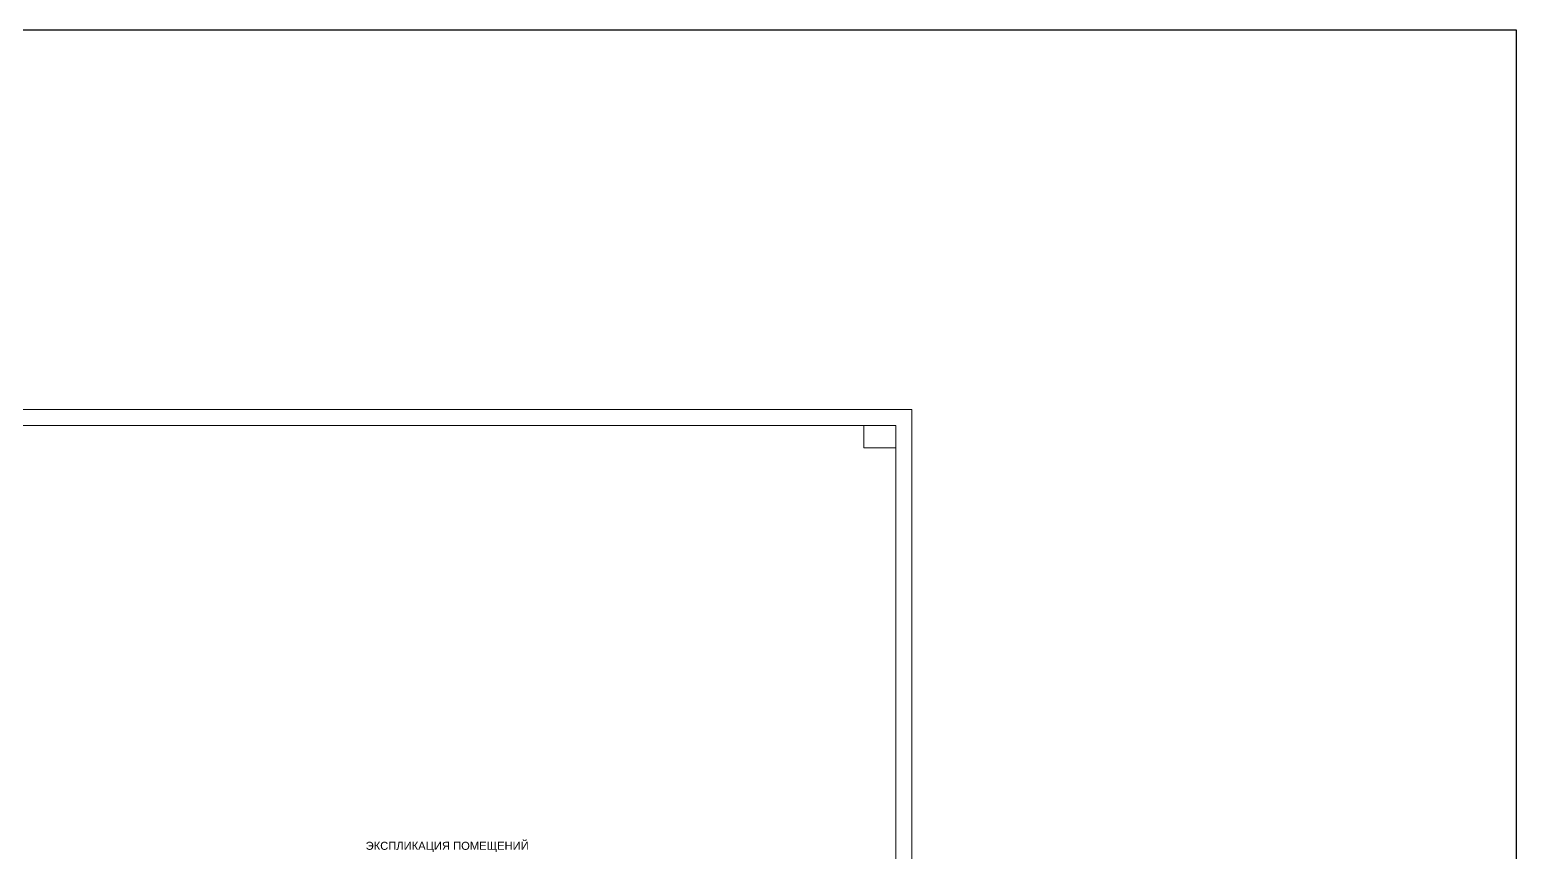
# Model space of a CAD drawing. Header units: metres. Extents: x -163 to 308, y -116 to 9.
# Drawn here: x 207.68 to 254.12, y -76.8 to -51.1 of the extents above; entities that cross this region are included whole.
import ezdxf
from ezdxf.enums import TextEntityAlignment as Align

# ---------------------------------------------------------------- set-up
doc = ezdxf.new("R2010")
doc.units = ezdxf.units.M
doc.header["$MEASUREMENT"] = 0
doc.styles.add('Style-Arial', font='arial.ttf')

# ---------------------------------------------------------------- blocks, each defined once
blk = doc.blocks.new('*U293')
at = {"color": 7, "linetype": 'Continuous', "lineweight": 13}
for p, q in [((0.013, 20), (28.513, 20)), ((27.513, 20), (27.513, 19.3)), ((28.513, 20), (28.513, -20)), ((27.513, 19.3), (28.513, 19.3))]:
    blk.add_line(p, q, dxfattribs=at)
at = {"color": 7, "linetype": 'Continuous', "lineweight": 0, "flags": 128}
blk.add_lwpolyline([(29.013, 20.5), (-28.987, 20.5), (-28.987, -20.5), (29.013, -20.5), (29.013, 20.5)], close=True, dxfattribs=at)

msp = doc.modelspace()

# ---------------------------------------------------------------- linework, layer by layer
at = {"color": 1, "linetype": 'Continuous', "lineweight": 30}
msp.add_3dface([(161.44908878, -51.09724176), (254.12451926, -51.09724176), (254.12451926, -116.09375825), (161.44908878, -116.09375825)], dxfattribs=at)

# ---------------------------------------------------------------- block references
at = {"color": 7, "linetype": 'Continuous', "lineweight": 13}
msp.add_blockref('*U293', (206.2324938, -83.46133924), dxfattribs=at)

# ---------------------------------------------------------------- texts
at = {"color": 7, "lineweight": 13, "style": 'Style-Arial'}
msp.add_text('ЭКСПЛИКАЦИЯ ПОМЕЩЕНИЙ ', height=0.25, dxfattribs=at).set_placement((220.77288496, -76.59834784), align=Align.MIDDLE_CENTER)

doc.saveas('drawing.dxf')
